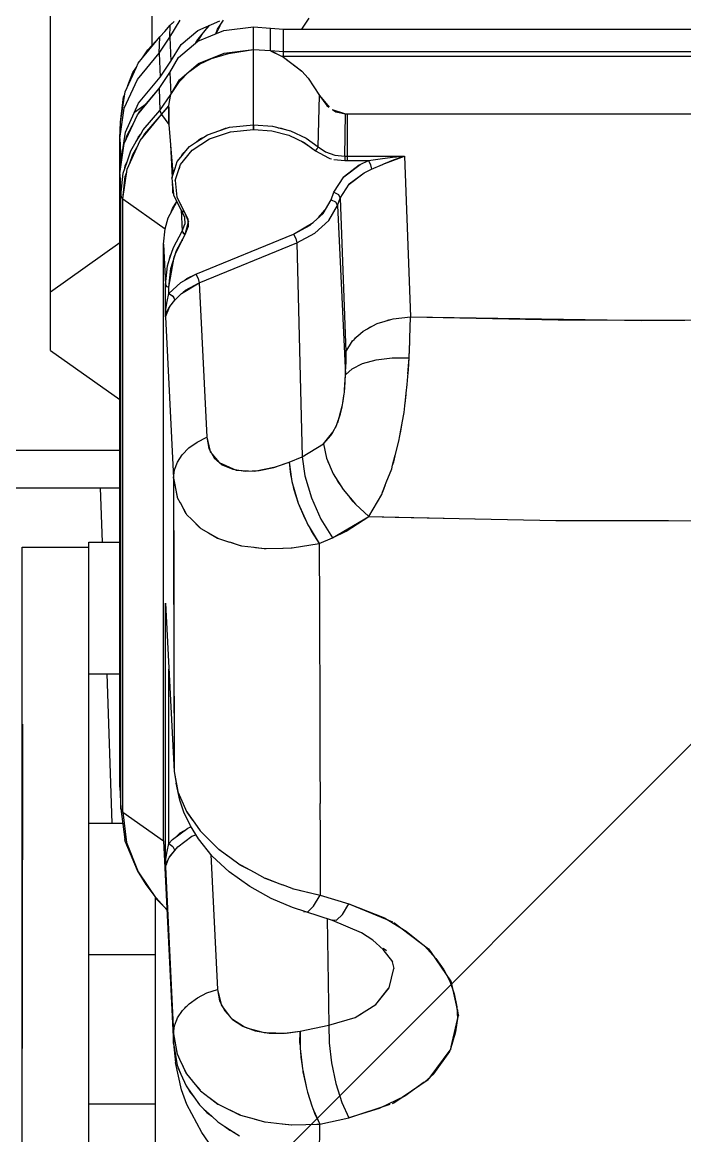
# Model space of a CAD drawing. Header units: millimetres. Extents: x 1084702 to 1166801, y 36632 to 124519.
# Drawn here: x 1102435.8 to 1102535.2, y 45052.3 to 45219.1 of the extents above; entities that cross this region are included whole.
import ezdxf

# ---------------------------------------------------------------- set-up
doc = ezdxf.new("R2010")
doc.units = ezdxf.units.MM
doc.header["$LTSCALE"] = 250
doc.layers.get('0').update_dxf_attribs({"color": 255})
doc.layers.add('%posline', color=240, linetype='Continuous')
doc.layers.add('%symbol', color=1, linetype='Continuous')
doc.styles.add('ROMANS', font='ROMANS.shx', dxfattribs={"height": 100})
doc.dimstyles.new('dott', dxfattribs={"dimscale": 100, "dimtxt": 150, "dimasz": 0.01, "dimexe": 0.5, "dimexo": 1, "dimgap": 1, "dimtad": 1, "dimdsep": 46, "dimtxsty": 'ROMANS', "dimcen": 1.5, "dimclrd": 1, "dimclre": 1, "dimclrt": 2, "dimazin": 2, "dimtfac": 1, "dimtmove": 2, "dimatfit": 3, "dimldrblk": 'DOT', "dimfxl": 1, "dimtvp": 100, "dimtolj": 1, "dimarcsym": 0})

# ---------------------------------------------------------------- blocks, each defined once
blk = doc.blocks.new('_Dot')
at = {"color": 0, "linetype": 'ByBlock', "lineweight": -2}
blk.add_line((-0.5, 0), (-1, 0), dxfattribs=at)
at = {"color": 0, "linetype": 'ByBlock', "const_width": 0.5}
blk.add_lwpolyline([(-0.25, 0, 1), (0.25, 0, 1)], format="xyb", close=True, dxfattribs=at)
blk = doc.blocks.new('GENERATOR-BORDE')
for p, q in [((-2405.61, 497.15), (-2405.61, 435.65)), ((-2395.61, 497.15), (-2395.61, 435.63)), ((-2385.61, 496.14), (-2385.61, 486.29)), ((-2385.61, 496.07), (-2385.61, 455.53)), ((-2361.01, 494.2), (-2360.99, 489.31)), ((-2361.01, 494.2), (-2360.99, 489.31)), ((-2405.62, 492.18), (-2405.5, 435.63)), ((-2395.61, 491.03), (-2395.61, 490.47)), ((-2375.22, 489.67), (-2373.8, 490.58)), ((-2374.48, 490.24), (-2373.79, 490.58)), ((-2373.8, 490.58), (-2373.01, 491.08)), ((-2377.17, 488.15), (-2376.29, 488.98)), ((-2376.29, 488.98), (-2375.22, 489.67)), ((-2375.22, 489.66), (-2374.48, 490.24)), ((-2370.84, 488.53), (-2369.27, 488.97)), ((-2370.71, 488.56), (-2369.21, 488.98)), ((-2369.27, 488.97), (-2369.21, 488.98)), ((-2369.21, 488.98), (-2369.16, 488.99)), ((-2369.16, 488.99), (-2366.61, 489.28)), ((-2366.61, 489.28), (-2365.22, 489.44)), ((-2366.55, 489.29), (-2365.19, 489.44)), ((-2365.22, 489.44), (-2365.19, 489.44)), ((-2365.19, 489.44), (-2365.16, 489.44)), ((-2365.16, 489.44), (-2360.99, 489.31)), ((-2361.92, 487.22), (-2360.99, 489.31)), ((-2361.75, 487.7), (-2360.99, 489.31)), ((-2361.41, 489.32), (-2360.99, 489.31)), ((-2360.99, 489.31), (-2356.61, 488.4)), ((-2360.99, 489.31), (-2356.61, 488.4)), ((-2378.35, 487.06), (-2377.17, 488.15)), ((-2378.35, 487.06), (-2377.91, 487.58)), ((-2377.91, 487.58), (-2377.17, 488.15)), ((-2376.14, 486.4), (-2374.43, 487.22)), ((-2374.49, 487.19), (-2373, 487.92)), ((-2374.31, 487.28), (-2372.93, 487.93)), ((-2373.83, 487.51), (-2373.81, 487.52)), ((-2373.83, 487.51), (-2373.81, 487.52)), ((-2373, 487.92), (-2372.93, 487.94)), ((-2372.93, 487.94), (-2372.86, 487.97)), ((-2372.86, 487.97), (-2370.83, 488.53)), ((-2362.03, 486.97), (-2361.92, 487.22)), ((-2361.92, 487.22), (-2361.75, 487.7)), ((-2357.66, 486.07), (-2356.61, 488.4)), ((-2357.66, 486.07), (-2356.61, 488.4)), ((-2356.61, 488.4), (-2350.45, 486.34)), ((-2395.61, 486.31), (-2395.61, 486.29)), ((-2395.61, 486.29), (-2385.61, 486.29)), ((-2379.87, 485.23), (-2379, 486.45)), ((-2379, 486.45), (-2378.35, 487.06)), ((-2377.62, 485.27), (-2376.28, 486.31)), ((-2377.42, 485.42), (-2376.21, 486.34)), ((-2376.28, 486.31), (-2376.2, 486.35)), ((-2376.21, 486.35), (-2376.14, 486.4)), ((-2362.8, 484.53), (-2362.16, 486.56)), ((-2362.8, 484.53), (-2362.44, 485.8)), ((-2362.44, 485.8), (-2362.16, 486.56)), ((-2362.16, 486.56), (-2362.03, 486.97)), ((-2358.56, 483.21), (-2357.66, 486.07)), ((-2358.56, 483.21), (-2357.66, 486.07)), ((-2350.08, 486.21), (-2349.96, 486.17)), ((-2349.96, 486.17), (-2349.94, 486.16)), ((-2349.87, 486.11), (-2344.71, 482.65)), ((-2381.04, 483.59), (-2380.72, 484.04)), ((-2380.72, 484.04), (-2379.87, 485.23)), ((-2380.72, 484.04), (-2380.53, 484.44)), ((-2380.53, 484.44), (-2379.87, 485.23)), ((-2380.13, 482.81), (-2378.99, 484.22)), ((-2379.97, 483.01), (-2378.94, 484.25)), ((-2378.99, 484.22), (-2378.93, 484.26)), ((-2378.93, 484.26), (-2378.89, 484.32)), ((-2378.89, 484.32), (-2377.57, 485.31)), ((-2363.54, 481.21), (-2362.97, 483.94)), ((-2363.04, 483.68), (-2362.97, 483.94)), ((-2362.97, 483.94), (-2362.93, 484.12)), ((-2362.93, 484.12), (-2362.8, 484.53)), ((-2381.8, 481.82), (-2381.04, 483.59)), ((-2380.98, 481.79), (-2380.09, 482.86)), ((-2363.5, 481.47), (-2363.04, 483.68)), ((-2359.22, 480.13), (-2358.56, 483.21)), ((-2359.22, 480.13), (-2358.56, 483.21)), ((-2345.29, 483.04), (-2343.88, 481.79)), ((-2344.71, 482.65), (-2344.45, 482.31)), ((-2344.44, 482.28), (-2341.43, 478.25)), ((-2382.91, 477.26), (-2382.36, 480.49)), ((-2382.36, 480.49), (-2382.26, 480.73)), ((-2382.26, 480.73), (-2381.8, 481.82)), ((-2382.26, 480.73), (-2382.22, 480.95)), ((-2382.22, 480.95), (-2381.8, 481.82)), ((-2381.87, 479.89), (-2381.04, 481.7)), ((-2381.79, 480.07), (-2381.01, 481.74)), ((-2381.04, 481.7), (-2381, 481.74)), ((-2381, 481.74), (-2380.98, 481.79)), ((-2363.88, 478.45), (-2363.63, 480.6)), ((-2363.82, 479.28), (-2363.63, 480.6)), ((-2363.63, 480.6), (-2363.58, 481.03)), ((-2363.58, 481.03), (-2363.54, 481.21)), ((-2363.54, 481.21), (-2363.5, 481.47)), ((-2344.06, 481.78), (-2343.87, 481.78)), ((-2344.06, 481.78), (-2343.87, 481.78)), ((-2343.88, 481.79), (-2341.5, 478.44)), ((-2382.91, 477.26), (-2382.62, 480.1)), ((-2382.9, 475.77), (-2382.35, 478.87)), ((-2382.9, 475.77), (-2382.36, 478.85)), ((-2382.36, 478.85), (-2382.35, 478.87)), ((-2382.35, 478.88), (-2382.34, 478.91)), ((-2382.34, 478.91), (-2381.85, 479.94)), ((-2363.88, 478.45), (-2363.82, 479.28)), ((-2359.58, 477.12), (-2359.22, 480.13)), ((-2359.58, 477.12), (-2359.22, 480.13)), ((-2384.41, 446.89), (-2382.91, 477.26)), ((-2384.41, 446.89), (-2382.91, 477.26)), ((-2382.91, 477.26), (-2382.9, 475.77)), ((-2382.91, 477.26), (-2382.9, 475.77)), ((-2363.97, 477.21), (-2363.93, 477.73)), ((-2363.97, 477.21), (-2363.94, 475.37)), ((-2363.94, 475.37), (-2363.93, 477.73)), ((-2363.94, 477.54), (-2363.93, 477.53)), ((-2363.94, 477.53), (-2363.93, 477.53)), ((-2363.93, 478.01), (-2363.88, 478.45)), ((-2363.93, 477.73), (-2363.93, 478.01)), ((-2359.6, 474.48), (-2359.58, 477.12)), ((-2359.6, 474.48), (-2359.58, 477.12)), ((-2341.5, 478.44), (-2341.43, 478.25)), ((-2341.43, 478.25), (-2341.35, 478.14)), ((-2341.35, 478.14), (-2341.27, 477.78)), ((-2341.26, 477.75), (-2340.33, 473.63)), ((-2384.11, 450.77), (-2382.9, 475.77)), ((-2384.11, 450.77), (-2382.9, 475.77)), ((-2382.9, 475.77), (-2382.75, 474.57)), ((-2371.77, 474.92), (-2369.7, 475.49)), ((-2370.65, 475.33), (-2368.55, 475.68)), ((-2369.7, 475.49), (-2369.31, 475.59)), ((-2369.31, 475.59), (-2369.02, 475.6)), ((-2369.02, 475.6), (-2366.13, 475.67)), ((-2368.55, 475.68), (-2366.29, 475.69)), ((-2366.29, 475.69), (-2363.94, 475.37)), ((-2366.13, 475.67), (-2366.02, 475.67)), ((-2366.02, 475.67), (-2363.94, 475.37)), ((-2340.83, 475.83), (-2340.62, 475.83)), ((-2340.83, 475.83), (-2340.62, 475.83)), ((-2382.75, 474.57), (-2382.3, 473.39)), ((-2382.48, 473.86), (-2382.44, 473.68)), ((-2374.21, 473.48), (-2372.27, 474.73)), ((-2374.06, 473.65), (-2372.5, 474.64)), ((-2372.5, 474.64), (-2370.65, 475.33)), ((-2372.27, 474.73), (-2372.15, 474.81)), ((-2372.15, 474.81), (-2371.77, 474.92)), ((-2363.94, 475.37), (-2359.6, 474.48)), ((-2363.94, 475.37), (-2359.6, 474.48)), ((-2359.86, 458.5), (-2359.6, 474.48)), ((-2359.86, 458.5), (-2359.6, 474.48)), ((-2359.6, 474.48), (-2359.59, 474.48)), ((-2359.6, 474.48), (-2355.67, 473.32)), ((-2382.44, 473.68), (-2382.37, 473.59)), ((-2382.3, 473.39), (-2381.56, 472.29)), ((-2381.56, 472.29), (-2380.56, 471.28)), ((-2376.01, 470.84), (-2375.24, 472.36)), ((-2375.56, 471.74), (-2374.55, 473.11)), ((-2375.24, 472.36), (-2374.06, 473.65)), ((-2375.07, 472.4), (-2375.03, 472.59)), ((-2374.96, 472.55), (-2374.92, 472.71)), ((-2374.55, 473.11), (-2374.34, 473.39)), ((-2374.34, 473.39), (-2374.21, 473.48)), ((-2355.67, 473.32), (-2354.61, 472.67)), ((-2355.67, 473.32), (-2352.57, 471.41)), ((-2341.29, 468.09), (-2340.29, 472.65)), ((-2340.33, 472.45), (-2340.27, 472.18)), ((-2340.31, 473.58), (-2340.2, 473.06)), ((-2340.28, 472.68), (-2340.2, 473.06)), ((-2381.2, 471.93), (-2381.09, 471.77)), ((-2381.09, 471.77), (-2380.92, 471.64)), ((-2380.56, 471.28), (-2379.33, 470.4)), ((-2376.33, 469.13), (-2375.82, 471.21)), ((-2376.33, 469.13), (-2376.01, 470.84)), ((-2375.82, 471.21), (-2375.76, 471.46)), ((-2375.76, 471.46), (-2375.56, 471.74)), ((-2352.58, 471.41), (-2350.73, 469.07)), ((-2352.57, 471.41), (-2350.59, 468.89)), ((-2379.33, 470.4), (-2377.9, 469.67)), ((-2379.09, 470.28), (-2378.99, 470.2)), ((-2378.99, 470.2), (-2378.76, 470.11)), ((-2377.9, 469.67), (-2376.33, 469.13)), ((-2377.3, 448.94), (-2376.33, 469.13)), ((-2377.3, 448.94), (-2376.33, 469.13)), ((-2350.59, 468.89), (-2350.25, 467.45)), ((-2350.59, 468.89), (-2349.9, 466)), ((-2344.29, 463.62), (-2341.36, 467.84)), ((-2341.36, 467.84), (-2341.34, 467.87)), ((-2341.34, 467.87), (-2341.3, 468.06)), ((-2350.17, 464.8), (-2349.9, 466)), ((-2395.61, 463.92), (-2385.61, 463.92)), ((-2385.61, 463.92), (-2385.61, 455.41)), ((-2351.46, 462.95), (-2350.97, 463.32)), ((-2349.86, 459.12), (-2344.68, 463.05)), ((-2344.68, 463.05), (-2344.3, 463.61)), ((-2356.6, 456.29), (-2350.06, 459.01)), ((-2385.44, 455.66), (-2383.9, 457.16)), ((-2385.44, 455.66), (-2383.9, 457.16)), ((-2363.44, 457.47), (-2362.79, 457.51)), ((-2363.44, 457.47), (-2362.79, 457.51)), ((-2362.79, 457.51), (-2361.93, 456.67)), ((-2362.79, 457.51), (-2361.93, 456.67)), ((-2359.12, 458.71), (-2358.46, 458.76)), ((-2359.12, 458.71), (-2358.46, 458.76)), ((-2358.46, 458.76), (-2357.59, 457.92)), ((-2358.46, 458.76), (-2357.59, 457.92)), ((-2357.59, 457.92), (-2356.6, 456.29)), ((-2357.59, 457.92), (-2356.6, 456.29)), ((-2388.24, 451.53), (-2385.44, 455.66)), ((-2388.24, 451.53), (-2385.44, 455.66)), ((-2361.93, 456.67), (-2360.93, 455.03)), ((-2361.93, 456.67), (-2360.93, 455.03)), ((-2360.93, 455.03), (-2356.6, 456.29)), ((-2360.93, 455.03), (-2356.6, 456.29)), ((-2366.63, 453.43), (-2365.16, 453.99)), ((-2365.16, 453.99), (-2365.12, 454)), ((-2365.12, 454), (-2360.93, 455.03)), ((-2365.12, 454), (-2365.09, 454.02)), ((-2365.09, 454.02), (-2360.93, 455.03)), ((-2360.93, 451.33), (-2360.93, 455.03)), ((-2370.84, 451.58), (-2369.21, 452.45)), ((-2369.21, 452.45), (-2369.14, 452.47)), ((-2369.15, 452.47), (-2369.09, 452.5)), ((-2369.13, 452.48), (-2366.96, 453.31)), ((-2369.09, 452.5), (-2366.59, 453.45)), ((-2389.95, 447.12), (-2388.24, 451.53)), ((-2389.95, 447.12), (-2388.24, 451.53)), ((-2384.11, 450.77), (-2384.05, 449.63)), ((-2384.11, 450.77), (-2384.11, 411.29)), ((-2384.11, 450.77), (-2383.94, 450.06)), ((-2384.11, 450.77), (-2383.61, 449.44)), ((-2384.11, 450.77), (-2384.11, 411.29)), ((-2374.49, 449.32), (-2372.94, 450.45)), ((-2372.94, 450.45), (-2372.86, 450.49)), ((-2372.86, 450.49), (-2372.79, 450.54)), ((-2372.85, 450.5), (-2371.18, 451.39)), ((-2372.79, 450.54), (-2370.84, 451.57)), ((-2360.93, 450.05), (-2360.93, 451.33)), ((-2384.05, 449.63), (-2383.88, 448.48)), ((-2383.98, 450.23), (-2383.96, 450.38)), ((-2383.98, 450.23), (-2383.96, 450.38)), ((-2383.94, 450.06), (-2383.64, 449.53)), ((-2383.61, 449.44), (-2383.55, 449.36)), ((-2383.55, 449.36), (-2383.5, 449.28)), ((-2383.53, 449.33), (-2382.74, 448.3)), ((-2383.5, 449.28), (-2382.74, 448.3)), ((-2376.13, 448.13), (-2374.75, 449.13)), ((-2376.08, 448.18), (-2374.47, 449.33)), ((-2360.94, 446.24), (-2360.93, 450.06)), ((-2390.53, 442.56), (-2389.95, 447.12)), ((-2390.53, 442.56), (-2389.95, 447.12)), ((-2383.88, 448.48), (-2383.61, 447.27)), ((-2383.61, 447.27), (-2383.01, 447.71)), ((-2383.61, 447.27), (-2383.01, 447.71)), ((-2383.61, 447.27), (-2383.07, 446.67)), ((-2383.61, 447.27), (-2383.61, 421.16)), ((-2383.61, 447.27), (-2383.61, 421.16)), ((-2383.01, 447.71), (-2382.74, 448.3)), ((-2383.01, 447.71), (-2382.74, 448.3)), ((-2382.74, 448.3), (-2382.25, 447.76)), ((-2382.74, 448.3), (-2382.25, 447.76)), ((-2382.25, 447.76), (-2380.15, 446.2)), ((-2382.25, 447.76), (-2380.15, 446.2)), ((-2377.6, 446.69), (-2376.21, 448.07)), ((-2376.21, 448.07), (-2376.14, 448.12)), ((-2376.14, 448.12), (-2376.08, 448.18)), ((-2395.61, 445.43), (-2395.61, 444.21)), ((-2390.82, 442.09), (-2390.24, 446.68)), ((-2390.82, 442.09), (-2390.24, 446.68)), ((-2390.53, 442.56), (-2384.41, 446.89)), ((-2390.53, 442.56), (-2384.41, 446.89)), ((-2384.41, 446.89), (-2384.41, 357.48)), ((-2384.41, 446.89), (-2384.41, 357.48)), ((-2383.07, 446.67), (-2380.76, 444.96)), ((-2382.57, 446.3), (-2381.9, 445.68)), ((-2381.9, 445.68), (-2381.27, 445.35)), ((-2381.48, 445.46), (-2381.48, 445.5)), ((-2380.15, 446.2), (-2379.55, 445.97)), ((-2380.15, 446.2), (-2379.55, 445.97)), ((-2378.92, 445.39), (-2378.86, 445.44)), ((-2378.86, 445.44), (-2377.74, 446.56)), ((-2378.86, 445.44), (-2378.82, 445.49)), ((-2378.82, 445.49), (-2377.58, 446.71)), ((-2360.95, 441.28), (-2360.94, 446.24)), ((-2360.94, 445.84), (-2360.94, 446.76)), ((-2395.61, 444.21), (-2390.55, 444.21)), ((-2392.94, 421.85), (-2392.16, 444.21)), ((-2380.92, 442.58), (-2380.07, 443.77)), ((-2380.76, 444.96), (-2380.31, 444.79)), ((-2380.08, 443.75), (-2378.92, 445.39)), ((-2390.98, 438.83), (-2390.82, 442.09)), ((-2390.98, 438.83), (-2390.82, 442.09)), ((-2390.82, 442.09), (-2390.53, 442.56)), ((-2390.82, 442.09), (-2390.74, 442.35)), ((-2390.82, 442.09), (-2390.82, 350.21)), ((-2390.82, 442.09), (-2390.82, 350.21)), ((-2390.74, 442.35), (-2390.53, 442.56)), ((-2390.53, 442.56), (-2390.53, 350.69)), ((-2390.53, 442.56), (-2390.53, 350.69)), ((-2381.83, 440.53), (-2380.97, 442.5)), ((-2380.97, 442.5), (-2380.94, 442.54)), ((-2380.94, 442.54), (-2380.12, 443.69)), ((-2380.94, 442.54), (-2380.92, 442.58)), ((-2395.61, 440.81), (-2395.61, 436.75)), ((-2382.28, 439.52), (-2381.88, 440.43)), ((-2382.27, 439.54), (-2381.81, 440.58)), ((-2360.95, 434.76), (-2360.94, 441.3)), ((-2390.98, 438.83), (-2390.98, 346.96)), ((-2390.98, 438.83), (-2390.98, 346.96)), ((-2382.83, 436.49), (-2382.29, 439.5)), ((-2382.29, 439.5), (-2382.28, 439.52)), ((-2382.28, 439.52), (-2382.27, 439.54)), ((-2382.83, 436.5), (-2382.53, 438.24)), ((-2405.61, 435.64), (-2405.61, 435.63)), ((-2405.61, 435.63), (-2405.61, 413)), ((-2405.5, 435.63), (-2405.49, 429.38)), ((-2395.61, 435.63), (-2395.61, 413)), ((-2384.11, 411.29), (-2382.83, 436.49)), ((-2384.11, 411.29), (-2382.83, 436.49)), ((-2382.87, 414.49), (-2382.83, 435.79)), ((-2382.85, 419.76), (-2382.83, 435.79)), ((-2382.83, 435.79), (-2382.83, 436.49)), ((-2360.96, 430.94), (-2360.95, 434.76)), ((-2360.97, 427.75), (-2360.96, 430.95)), ((-2360.98, 423.24), (-2360.97, 427.75)), ((-2360.97, 426.94), (-2360.97, 428.32)), ((-2361, 417.68), (-2360.98, 423.26)), ((-2395.61, 421.85), (-2390.98, 421.85)), ((-2382.9, 403.24), (-2382.85, 419.76)), ((-2361.02, 412.05), (-2361, 417.68)), ((-2382.86, 415.56), (-2382.86, 415.56)), ((-2382.87, 411.92), (-2382.87, 414.49)), ((-2405.61, 413), (-2405.61, 402.9)), ((-2395.61, 413), (-2395.61, 402.9)), ((-2384.11, 411.29), (-2384.05, 412.73)), ((-2384.05, 412.73), (-2384.02, 412.95)), ((-2361.06, 402.31), (-2361.02, 412.07)), ((-2382.88, 408.15), (-2382.87, 411.92)), ((-2382.94, 392.52), (-2382.88, 408.15)), ((-2405.61, 402.9), (-2395.61, 402.9)), ((-2395.61, 402.9), (-2395.61, 402.14)), ((-2395.61, 402.14), (-2390.98, 402.14)), ((-2393.91, 393.99), (-2393.63, 402.14)), ((-2382.94, 392.52), (-2382.9, 403.24)), ((-2376.04, 401.64), (-2374.51, 402.11)), ((-2374.53, 402.1), (-2373.05, 402.59)), ((-2374.25, 402.19), (-2372.91, 402.61)), ((-2373.05, 402.59), (-2372.88, 402.61)), ((-2372.88, 402.61), (-2372.73, 402.66)), ((-2372.73, 402.66), (-2370.83, 402.89)), ((-2370.85, 402.88), (-2369.33, 403.09)), ((-2370.61, 402.91), (-2369.2, 403.08)), ((-2369.33, 403.09), (-2369.18, 403.08)), ((-2369.18, 403.09), (-2369.04, 403.1)), ((-2369.04, 403.1), (-2366.5, 403.02)), ((-2366.5, 403.02), (-2365.25, 402.99)), ((-2366.42, 403.02), (-2365.11, 402.98)), ((-2365.25, 402.99), (-2365.18, 402.98)), ((-2365.11, 402.98), (-2361.06, 402.31)), ((-2362.57, 399.83), (-2361.06, 402.31)), ((-2362.21, 400.52), (-2361.06, 402.31)), ((-2361.06, 402.31), (-2359.09, 401.48)), ((-2361.06, 402.31), (-2361.06, 402.31)), ((-2361.06, 402.31), (-2359.09, 401.48)), ((-2378.83, 400.06), (-2377.65, 400.73)), ((-2377.67, 400.71), (-2376.32, 401.51)), ((-2377.42, 400.86), (-2376.19, 401.56)), ((-2376.32, 401.51), (-2376.16, 401.57)), ((-2376.17, 401.57), (-2376.04, 401.64)), ((-2362.57, 399.83), (-2362.21, 400.52)), ((-2362.03, 400.8), (-2361.99, 400.79)), ((-2360.8, 398.69), (-2359.09, 401.48)), ((-2360.8, 398.69), (-2359.09, 401.48)), ((-2359.09, 401.48), (-2357.03, 400.5)), ((-2359.09, 401.48), (-2353.63, 398.28)), ((-2357.03, 400.5), (-2353.63, 398.28)), ((-2380.97, 397.96), (-2380.13, 398.78)), ((-2380.18, 398.74), (-2379.03, 399.91)), ((-2379.99, 398.92), (-2378.93, 399.96)), ((-2379.92, 399), (-2379.92, 399)), ((-2379.92, 398.99), (-2379.92, 399)), ((-2379.03, 399.91), (-2378.91, 399.98)), ((-2378.91, 399.98), (-2378.83, 400.06)), ((-2364.2, 396.29), (-2362.92, 399.16)), ((-2363.28, 398.47), (-2362.92, 399.16)), ((-2362.92, 399.16), (-2362.76, 399.52)), ((-2362.76, 399.52), (-2362.57, 399.83)), ((-2337.69, 398.61), (-2325.6, 398.86)), ((-2325.6, 398.86), (-2323.63, 398.87)), ((-2323.64, 398.87), (-2321.64, 398.9)), ((-2323.62, 398.87), (-2308.87, 398.9)), ((-2321.64, 398.9), (-2308.7, 398.9)), ((-2308.71, 398.9), (-2297.14, 398.93)), ((-2381.94, 396.19), (-2381.07, 397.82)), ((-2381.84, 396.37), (-2381.02, 397.88)), ((-2381.2, 397.59), (-2381.2, 397.55)), ((-2381.07, 397.82), (-2381.01, 397.89)), ((-2381.01, 397.89), (-2380.97, 397.96)), ((-2364.2, 396.29), (-2363.28, 398.47)), ((-2362.23, 395.47), (-2360.8, 398.69)), ((-2362.23, 395.47), (-2360.8, 398.69)), ((-2355.65, 396.45), (-2353.63, 398.28)), ((-2353.63, 398.28), (-2337.84, 398.61)), ((-2353.63, 398.28), (-2349.68, 398.39)), ((-2353.63, 398.27), (-2353.63, 398.28)), ((-2353.63, 398.28), (-2351.7, 394.97)), ((-2349.68, 398.39), (-2337.66, 398.61)), ((-2382.37, 395.41), (-2381.91, 396.24)), ((-2382.37, 395.37), (-2382.37, 395.41)), ((-2365.07, 393.39), (-2364.2, 396.29)), ((-2364.91, 394.09), (-2364.2, 396.29)), ((-2363.22, 392.21), (-2362.23, 395.47)), ((-2363.22, 392.21), (-2362.23, 395.47)), ((-2357.47, 394.26), (-2355.65, 396.45)), ((-2356.56, 395.35), (-2356.13, 395.93)), ((-2356.13, 395.93), (-2355.91, 396.13)), ((-2412.61, 393.99), (-2390.98, 393.99)), ((-2382.94, 392.52), (-2382.38, 395.36)), ((-2382.94, 392.52), (-2382.39, 395.33)), ((-2382.39, 395.33), (-2382.37, 395.36)), ((-2365.07, 393.39), (-2364.91, 394.09)), ((-2358.95, 391.89), (-2357.47, 394.26)), ((-2351.7, 394.97), (-2351.58, 394.66)), ((-2351.6, 394.66), (-2351.46, 394.41)), ((-2351.55, 394.57), (-2351.13, 393.51)), ((-2351.46, 394.41), (-2351.01, 393.17)), ((-2384.11, 368.35), (-2382.94, 392.52)), ((-2384.11, 368.35), (-2382.94, 392.52)), ((-2382.94, 392.52), (-2382.78, 391.31)), ((-2365.58, 390.13), (-2365.22, 392.7)), ((-2365.38, 392), (-2365.22, 392.7)), ((-2365.22, 392.7), (-2365.18, 393.03)), ((-2365.18, 393.03), (-2365.07, 393.39)), ((-2363.63, 389.32), (-2363.22, 392.21)), ((-2363.63, 389.32), (-2363.22, 392.21)), ((-2358.5, 392.6), (-2358.26, 393.09)), ((-2358.26, 393.09), (-2357.91, 393.54)), ((-2351.01, 393.19), (-2350.2, 391.13)), ((-2382.78, 391.31), (-2382.33, 390.14)), ((-2376.83, 389.48), (-2375.62, 390.53)), ((-2376.09, 390.2), (-2373.52, 391.33)), ((-2375.62, 390.53), (-2374.04, 391.21)), ((-2374.04, 391.21), (-2372.17, 391.49)), ((-2373.52, 391.33), (-2370.78, 391.47)), ((-2372.17, 391.49), (-2370.09, 391.4)), ((-2370.78, 391.47), (-2367.61, 390.86)), ((-2370.09, 391.4), (-2367.87, 390.93)), ((-2368.38, 391.04), (-2368.38, 391.01)), ((-2367.87, 390.93), (-2365.58, 390.13)), ((-2367.61, 390.86), (-2365.58, 390.13)), ((-2365.58, 390.13), (-2365.38, 392)), ((-2359.96, 389.53), (-2358.95, 391.89)), ((-2359.75, 390.11), (-2359.45, 390.71)), ((-2350.2, 391.13), (-2350.06, 390.57)), ((-2350.08, 390.58), (-2349.9, 390.09)), ((-2350.01, 390.39), (-2349.67, 389.09)), ((-2382.33, 390.14), (-2381.6, 389.02)), ((-2381.6, 389.02), (-2380.6, 388.01)), ((-2377.62, 388.08), (-2376.83, 389.48)), ((-2377.4, 388.58), (-2377.19, 388.85)), ((-2377.18, 388.87), (-2376.09, 390.2)), ((-2365.58, 390.13), (-2363.63, 389.32)), ((-2365.58, 390.13), (-2363.63, 389.32)), ((-2364.4, 357.29), (-2363.63, 389.32)), ((-2364.4, 357.29), (-2363.63, 389.32)), ((-2363.63, 389.32), (-2360.42, 387.38)), ((-2360.42, 387.38), (-2359.96, 389.53)), ((-2359.81, 389.87), (-2359.75, 390.11)), ((-2349.9, 390.09), (-2349.58, 388.73)), ((-2349.58, 388.75), (-2349.11, 386.97)), ((-2412.61, 388.34), (-2390.98, 388.34)), ((-2380.6, 388.01), (-2379.37, 387.13)), ((-2379.37, 387.13), (-2377.94, 386.4)), ((-2377.94, 386.4), (-2377.46, 388.36)), ((-2377.94, 386.4), (-2377.62, 388.08)), ((-2377.45, 388.39), (-2377.4, 388.58)), ((-2360.42, 387.38), (-2359.3, 386.17)), ((-2360.42, 387.38), (-2360.42, 387.38)), ((-2360.42, 387.38), (-2359, 385.65)), ((-2379.06, 363.27), (-2377.94, 386.4)), ((-2379.06, 363.27), (-2377.94, 386.4)), ((-2359.3, 386.17), (-2359.03, 385.68)), ((-2359.01, 385.65), (-2358.45, 384.66)), ((-2349.11, 386.97), (-2348.97, 386.19)), ((-2348.99, 386.2), (-2348.83, 385.51)), ((-2348.92, 385.92), (-2348.68, 384.55)), ((-2348.83, 385.51), (-2348.64, 384.25)), ((-2358.58, 384.89), (-2358.4, 384.5)), ((-2358.45, 384.66), (-2357.85, 382.9)), ((-2358.29, 384.18), (-2357.61, 381.77)), ((-2348.63, 384.26), (-2348.35, 382.68)), ((-2357.85, 382.9), (-2357.63, 381.85)), ((-2348.35, 382.68), (-2348.24, 381.7)), ((-2401.39, 373.39), (-2390.98, 380.75)), ((-2357.62, 381.8), (-2357.45, 380.99)), ((-2357.51, 381.26), (-2357.32, 379.91)), ((-2357.45, 380.99), (-2357.35, 380.14)), ((-2348.25, 381.71), (-2348.13, 380.85)), ((-2348.2, 381.37), (-2348.05, 380.02)), ((-2348.13, 380.85), (-2348.03, 379.79)), ((-2357.34, 380.05), (-2357.23, 379.03)), ((-2357.26, 379.28), (-2357.13, 377.08)), ((-2357.23, 379.03), (-2357.13, 377.08)), ((-2348.02, 379.79), (-2347.87, 378.48)), ((-2358.33, 351.69), (-2357.13, 377.08)), ((-2358.33, 351.69), (-2357.13, 377.08)), ((-2357.13, 377.08), (-2356.15, 376.14)), ((-2357.13, 377.08), (-2357.05, 375.45)), ((-2357.13, 377.08), (-2357.06, 373.61)), ((-2357.13, 377.08), (-2356.15, 376.14)), ((-2347.87, 378.48), (-2347.79, 377.3)), ((-2347.8, 377.31), (-2347.7, 376.32)), ((-2357.06, 373.61), (-2357.05, 375.45)), ((-2356.15, 376.14), (-2354.58, 375.36)), ((-2356.15, 376.14), (-2354.58, 375.36)), ((-2354.58, 375.36), (-2352.54, 374.81)), ((-2354.58, 375.36), (-2352.54, 374.81)), ((-2347.76, 376.89), (-2347.59, 374.51)), ((-2347.7, 376.32), (-2347.59, 374.51)), ((-2352.54, 374.81), (-2350.15, 374.52)), ((-2352.54, 374.81), (-2350.15, 374.52)), ((-2350.15, 374.52), (-2347.59, 374.51)), ((-2350.15, 374.52), (-2347.59, 374.51)), ((-2347.59, 374.51), (-2347.48, 372.1)), ((-2347.58, 374.44), (-2347.48, 372.03)), ((-2401.39, 373.39), (-2401.39, 364.6)), ((-2357.9, 350.57), (-2357.06, 373.61)), ((-2357.9, 350.57), (-2357.06, 373.61)), ((-2357.06, 373.61), (-2357.05, 373.6)), ((-2357.06, 373.61), (-2356.06, 371.95)), ((-2347.48, 372.1), (-2347.48, 371.92)), ((-2356.06, 371.95), (-2355.83, 371.74)), ((-2355.83, 371.74), (-2355.71, 371.57)), ((-2355.83, 371.74), (-2355.26, 371.23)), ((-2355.71, 371.57), (-2355.26, 371.23)), ((-2355.26, 371.23), (-2354.47, 370.51)), ((-2354.47, 370.51), (-2353.84, 370.17)), ((-2347.47, 371.92), (-2347.46, 371.63)), ((-2347.46, 371.63), (-2347.4, 368.38)), ((-2353.84, 370.17), (-2353.48, 369.9)), ((-2353.84, 370.17), (-2353.02, 369.73)), ((-2353.48, 369.9), (-2353.02, 369.73)), ((-2353.02, 369.73), (-2352.4, 369.39)), ((-2352.4, 369.39), (-2351.19, 369.02)), ((-2351.19, 369.02), (-2350.61, 368.8)), ((-2351.19, 369.02), (-2350.34, 368.76)), ((-2350.61, 368.8), (-2350.34, 368.76)), ((-2350.34, 368.76), (-2349.99, 368.66)), ((-2347.4, 368.38), (-2317.87, 368.82)), ((-2347.4, 368.38), (-2325.24, 368.8)), ((-2325.24, 368.8), (-2297.35, 368.87)), ((-2317.87, 368.82), (-2312.75, 368.9)), ((-2312.75, 368.9), (-2306.25, 368.85)), ((-2384.11, 368.35), (-2384.11, 363.57)), ((-2384.11, 368.35), (-2384.05, 367.21)), ((-2384.11, 368.35), (-2383.94, 367.64)), ((-2384.11, 368.35), (-2384.11, 363.57)), ((-2384.11, 368.35), (-2383.48, 366.83)), ((-2384.05, 367.21), (-2383.88, 366.06)), ((-2384, 368.08), (-2384, 367.87)), ((-2384, 368.08), (-2384, 367.87)), ((-2383.94, 367.64), (-2383.5, 366.85)), ((-2349.99, 368.66), (-2347.4, 368.38)), ((-2348.28, 344.27), (-2347.4, 368.38)), ((-2348.28, 344.27), (-2347.4, 368.38)), ((-2383.88, 366.06), (-2383.61, 364.85)), ((-2383.5, 366.85), (-2383.47, 366.82)), ((-2383.47, 366.81), (-2383.46, 366.8)), ((-2383.46, 366.8), (-2382.74, 365.88)), ((-2383.01, 365.29), (-2382.74, 365.88)), ((-2382.98, 365.26), (-2382.74, 365.88)), ((-2382.74, 365.88), (-2381.72, 364.85)), ((-2401.39, 364.6), (-2390.98, 357.25)), ((-2401.39, 364.6), (-2401.39, 283.14)), ((-2384.11, 363.57), (-2383.96, 363.81)), ((-2383.96, 363.81), (-2383.61, 363.91)), ((-2383.61, 364.85), (-2383.01, 365.29)), ((-2383.61, 364.85), (-2382.98, 365.26)), ((-2383.61, 364.85), (-2383.61, 363.91)), ((-2383.61, 364.85), (-2381.84, 363.21)), ((-2383.61, 364.85), (-2383.61, 363.91)), ((-2383.61, 363.91), (-2382.84, 359.41)), ((-2383.61, 363.91), (-2383.32, 361.14)), ((-2381.72, 364.85), (-2379.06, 363.27)), ((-2381.45, 364.69), (-2381.13, 364.39)), ((-2381.26, 364.51), (-2381.26, 364.57)), ((-2381.13, 364.39), (-2379.06, 363.27)), ((-2380.88, 364.35), (-2380.86, 364.24)), ((-2380.71, 364.25), (-2380.71, 364.16)), ((-2380.71, 364.25), (-2380.71, 364.16)), ((-2380.67, 364.23), (-2380.67, 364.14)), ((-2380.67, 364.23), (-2380.67, 364.14)), ((-2384.41, 357.48), (-2384.11, 363.57)), ((-2384.41, 357.48), (-2384.11, 363.57)), ((-2384.11, 363.57), (-2383.81, 360.74)), ((-2381.84, 363.21), (-2379.56, 361.98)), ((-2381.2, 362.87), (-2380.91, 362.63)), ((-2380.91, 362.63), (-2379.56, 361.98)), ((-2379.96, 362.19), (-2379.93, 362.16)), ((-2379.56, 361.98), (-2379.21, 362.6)), ((-2379.56, 361.98), (-2379.21, 362.6)), ((-2379.21, 362.6), (-2379.06, 363.27)), ((-2379.21, 362.6), (-2379.06, 363.27)), ((-2379.06, 363.27), (-2364.4, 357.29)), ((-2379.06, 363.27), (-2364.4, 357.29)), ((-2383.81, 360.74), (-2383.5, 359.75)), ((-2383.32, 361.14), (-2382.46, 358.42)), ((-2379.56, 361.98), (-2364.9, 355.99)), ((-2379.56, 361.98), (-2364.9, 355.99)), ((-2383.5, 359.75), (-2383.2, 358.81)), ((-2383.5, 359.75), (-2383.42, 359.28)), ((-2383.42, 359.28), (-2383.2, 358.81)), ((-2383.2, 358.81), (-2382.94, 357.98)), ((-2382.84, 359.41), (-2382.65, 359.01)), ((-2382.65, 359.01), (-2381.17, 356.01)), ((-2384.41, 357.48), (-2384.18, 355.18)), ((-2384.41, 357.48), (-2384.18, 355.18)), ((-2382.94, 357.98), (-2381.62, 355.53)), ((-2382.46, 358.42), (-2381.17, 356.01)), ((-2364.55, 356.61), (-2364.4, 357.29)), ((-2364.55, 356.61), (-2364.4, 357.29)), ((-2364.4, 357.29), (-2361.7, 355.82)), ((-2364.4, 357.29), (-2361.7, 355.82)), ((-2381.79, 352.32), (-2381.62, 355.53)), ((-2381.79, 352.32), (-2381.62, 355.53)), ((-2381.64, 356.89), (-2381.63, 356.96)), ((-2381.62, 355.53), (-2381.17, 356.01)), ((-2381.62, 355.53), (-2381.48, 355.81)), ((-2381.62, 355.53), (-2381.21, 354.49)), ((-2381.62, 355.53), (-2381.21, 354.49)), ((-2381.48, 355.81), (-2381.17, 356.01)), ((-2381.17, 356.01), (-2380.68, 354.12)), ((-2381.17, 356.01), (-2380.71, 354.87)), ((-2364.9, 355.99), (-2364.55, 356.61)), ((-2364.9, 355.99), (-2364.55, 356.61)), ((-2364.9, 355.99), (-2361.96, 354.23)), ((-2364.9, 355.99), (-2362.41, 354.64)), ((-2364.42, 355.7), (-2364.16, 355.59)), ((-2361.7, 355.82), (-2359.63, 353.91)), ((-2361.7, 355.82), (-2359.63, 353.91)), ((-2390.53, 350.69), (-2384.18, 355.18)), ((-2390.53, 350.69), (-2384.18, 355.18)), ((-2384.18, 355.18), (-2383.7, 353.54)), ((-2381.32, 352.56), (-2380.68, 354.12)), ((-2381.32, 352.56), (-2380.76, 353.68)), ((-2381.27, 353.38), (-2381.21, 354.49)), ((-2381.25, 353.41), (-2381.21, 354.49)), ((-2380.76, 353.68), (-2380.71, 354.87)), ((-2362.41, 354.64), (-2360.49, 352.88)), ((-2359.63, 353.91), (-2358.33, 351.69)), ((-2359.63, 353.91), (-2358.33, 351.69)), ((-2383.7, 353.54), (-2382.41, 351.14)), ((-2383.37, 352.93), (-2383.09, 352.14)), ((-2383.09, 352.14), (-2382.44, 351.08)), ((-2382.92, 350.16), (-2381.76, 352.39)), ((-2382.44, 350.43), (-2381.32, 352.56)), ((-2381.76, 352.39), (-2381.25, 353.41)), ((-2381.76, 352.39), (-2381.25, 353.41)), ((-2381.76, 352.39), (-2381.63, 352.58)), ((-2381.76, 352.38), (-2381.76, 352.39)), ((-2381.63, 352.58), (-2381.32, 352.56)), ((-2361.15, 353.48), (-2360.2, 352.37)), ((-2360.49, 352.88), (-2359.29, 350.82)), ((-2390.82, 350.21), (-2390.74, 350.47)), ((-2390.74, 350.47), (-2390.53, 350.69)), ((-2390.53, 350.69), (-2389.87, 346.22)), ((-2390.53, 350.69), (-2390.16, 347.33)), ((-2382.68, 347.96), (-2382.44, 350.43)), ((-2381.8, 351.52), (-2381.8, 351.65)), ((-2381.8, 351.52), (-2381.8, 351.65)), ((-2359.29, 350.82), (-2358.62, 351.15)), ((-2359.29, 350.82), (-2358.62, 351.15)), ((-2359.29, 350.82), (-2358.86, 349.7)), ((-2359.29, 350.82), (-2358.86, 349.7)), ((-2358.62, 351.15), (-2358.33, 351.69)), ((-2358.62, 351.15), (-2358.33, 351.69)), ((-2358.33, 351.69), (-2357.9, 350.57)), ((-2358.33, 351.69), (-2357.9, 350.57)), ((-2358.19, 350.03), (-2357.9, 350.57)), ((-2358.19, 350.03), (-2357.9, 350.57)), ((-2357.9, 350.57), (-2356.58, 348.49)), ((-2390.98, 346.96), (-2390.82, 350.21)), ((-2390.98, 346.96), (-2390.82, 350.21)), ((-2390.82, 350.21), (-2390.45, 346.82)), ((-2383.18, 347.59), (-2383.03, 349.09)), ((-2383.1, 348.4), (-2383.03, 349.79)), ((-2383.03, 349.09), (-2382.94, 349.97)), ((-2383.03, 349.79), (-2382.94, 349.97)), ((-2383.03, 349.79), (-2383.03, 349.09)), ((-2382.94, 349.97), (-2382.92, 350.16)), ((-2358.86, 349.7), (-2358.19, 350.03)), ((-2358.86, 349.7), (-2358.19, 350.03)), ((-2358.86, 349.7), (-2357.39, 347.39)), ((-2390.16, 347.33), (-2389.93, 346.67)), ((-2383.38, 342.62), (-2383.14, 347.48)), ((-2383.18, 347.59), (-2383.03, 347.14)), ((-2383.03, 347.14), (-2382.69, 346.11)), ((-2383.03, 347.14), (-2383.03, 346.77)), ((-2382.68, 347.96), (-2381.88, 345.54)), ((-2357.39, 347.39), (-2354.94, 345.54)), ((-2357.32, 347.34), (-2357.28, 347.28)), ((-2357.28, 347.28), (-2355.06, 345.61)), ((-2356.58, 348.49), (-2354.33, 346.78)), ((-2356.56, 348.48), (-2356.56, 348.46)), ((-2356.56, 348.46), (-2354.33, 346.78)), ((-2390.98, 346.96), (-2390.31, 342.42)), ((-2390.98, 346.96), (-2390.98, 341.65)), ((-2390.98, 346.96), (-2390.86, 345.02)), ((-2390.98, 346.96), (-2390.98, 341.65)), ((-2390.45, 346.82), (-2390.22, 346.16)), ((-2390.22, 346.16), (-2389.82, 344.98)), ((-2390.22, 346.16), (-2390.15, 345.7)), ((-2390.15, 345.7), (-2389.82, 344.98)), ((-2389.87, 346.22), (-2387.9, 341.95)), ((-2389.54, 345.51), (-2389.04, 344.05)), ((-2383.38, 342.62), (-2383.03, 346.77)), ((-2383.03, 346.77), (-2382.69, 346.11)), ((-2382.69, 346.11), (-2382.35, 345.07)), ((-2382.08, 346.15), (-2382.08, 346.19)), ((-2382.08, 346.15), (-2382.08, 346.19)), ((-2382.02, 345.97), (-2382.01, 346.02)), ((-2381.88, 345.54), (-2380.12, 343.4)), ((-2356.39, 346.61), (-2356.39, 346.64)), ((-2355.79, 346.19), (-2355.77, 346.15)), ((-2355.76, 346.16), (-2355.74, 346.12)), ((-2355.06, 345.61), (-2354.97, 345.57)), ((-2354.94, 345.54), (-2353.7, 344.96)), ((-2354.33, 346.78), (-2353.21, 346.25)), ((-2354.33, 346.78), (-2353.21, 346.25)), ((-2353.7, 344.96), (-2353.36, 345.58)), ((-2353.7, 344.96), (-2353.36, 345.58)), ((-2353.36, 345.58), (-2353.21, 346.25)), ((-2353.36, 345.58), (-2353.21, 346.25)), ((-2353.21, 346.25), (-2351.58, 345.54)), ((-2351.58, 345.54), (-2351.52, 345.52)), ((-2351.51, 345.5), (-2351.47, 345.48)), ((-2351.47, 345.48), (-2351.37, 345.45)), ((-2351.36, 345.45), (-2349.94, 344.84)), ((-2351.21, 345.39), (-2348.28, 344.27)), ((-2390.98, 341.65), (-2390.82, 344.87)), ((-2390.98, 341.65), (-2390.82, 344.87)), ((-2390.86, 345.02), (-2390.46, 343.43)), ((-2390.67, 344.27), (-2390.14, 340.68)), ((-2389.82, 344.98), (-2389.32, 343.51)), ((-2389.04, 344.05), (-2388.23, 342.67)), ((-2382.35, 345.07), (-2381.83, 344.44)), ((-2381.83, 344.44), (-2381.05, 343.49)), ((-2381.83, 344.44), (-2381.57, 343.93)), ((-2381.57, 343.93), (-2381.05, 343.49)), ((-2361.63, 343.48), (-2359.69, 344.53)), ((-2360.12, 343.66), (-2358.74, 344.12)), ((-2360.12, 343.66), (-2358.74, 344.12)), ((-2359.69, 344.53), (-2359.46, 344.65)), ((-2359.46, 344.65), (-2359.22, 344.68)), ((-2358.88, 344.8), (-2357.21, 344.96)), ((-2358.74, 344.12), (-2357.22, 344.27)), ((-2358.74, 344.12), (-2357.22, 344.27)), ((-2357.22, 344.27), (-2357.21, 344.96)), ((-2357.22, 344.27), (-2357.21, 344.96)), ((-2357.22, 344.27), (-2357.1, 337.96)), ((-2357.22, 344.27), (-2356.81, 344.27)), ((-2357.22, 344.27), (-2356.81, 344.27)), ((-2357.22, 344.27), (-2357.1, 337.96)), ((-2357.21, 344.96), (-2356.81, 344.96)), ((-2357.21, 344.96), (-2356.81, 344.96)), ((-2356.81, 344.96), (-2353.7, 344.96)), ((-2356.81, 344.96), (-2356.81, 344.27)), ((-2356.81, 344.96), (-2356.81, 344.27)), ((-2356.81, 344.96), (-2353.7, 344.96)), ((-2356.81, 344.27), (-2348.28, 344.27)), ((-2356.81, 344.27), (-2356.81, 337.96)), ((-2356.81, 344.27), (-2356.81, 337.96)), ((-2356.81, 344.27), (-2348.28, 344.27)), ((-2353.7, 344.96), (-2353.7, 344.96)), ((-2353.7, 344.96), (-2351.91, 344.71)), ((-2351.91, 344.71), (-2350.1, 344.46)), ((-2350.1, 344.46), (-2348.28, 344.27)), ((-2349.94, 344.84), (-2348.28, 344.27)), ((-2349.29, 344.62), (-2349.19, 344.61)), ((-2349.08, 344.55), (-2349.02, 344.55)), ((-2390.31, 342.42), (-2388.31, 338.09)), ((-2389.32, 343.51), (-2388.5, 342.11)), ((-2388.5, 342.11), (-2387.84, 341)), ((-2388.5, 342.11), (-2388.17, 341.39)), ((-2383.64, 339.57), (-2383.38, 342.62)), ((-2381.05, 343.49), (-2380.51, 342.84)), ((-2380.51, 342.84), (-2379.48, 342.16)), ((-2380.12, 343.4), (-2377.54, 341.72)), ((-2379.48, 342.16), (-2378.36, 341.43)), ((-2379.48, 342.16), (-2378.85, 341.64)), ((-2365.62, 341.17), (-2363.33, 342.23)), ((-2363.71, 342.05), (-2363.05, 342.44)), ((-2363.33, 342.23), (-2361.63, 343.48)), ((-2363.05, 342.44), (-2362.84, 342.65)), ((-2363.01, 341.62), (-2361.23, 342.92)), ((-2363.01, 341.62), (-2361.23, 342.92)), ((-2362.29, 342.99), (-2362.24, 343.06)), ((-2362.13, 343.1), (-2362.11, 343.15)), ((-2361.63, 343.48), (-2361.35, 343.22)), ((-2361.35, 343.22), (-2361.23, 342.92)), ((-2361.23, 342.92), (-2360.12, 343.66)), ((-2361.23, 342.92), (-2360.12, 343.66)), ((-2361.23, 342.92), (-2361.02, 335.22)), ((-2361.23, 342.92), (-2361.02, 335.22)), ((-2390.98, 341.65), (-2390.86, 339.18)), ((-2390.98, 341.65), (-2390.86, 339.18)), ((-2390.98, 341.65), (-2390.31, 337.12)), ((-2390.98, 341.65), (-2390.31, 337.12)), ((-2390.14, 340.68), (-2388.15, 336.37)), ((-2390.08, 341.92), (-2389.91, 341.25)), ((-2389.91, 341.25), (-2388.73, 339)), ((-2388.17, 341.39), (-2387.84, 341)), ((-2387.9, 341.95), (-2384.71, 338.07)), ((-2387.84, 341), (-2387.47, 340.37)), ((-2387.58, 341.56), (-2387.21, 340.94)), ((-2387.47, 340.37), (-2384.95, 337.47)), ((-2387.21, 340.94), (-2384.71, 338.07)), ((-2378.85, 341.64), (-2378.36, 341.43)), ((-2378.36, 341.43), (-2377.82, 341.08)), ((-2377.82, 341.08), (-2375.98, 340.46)), ((-2377.54, 341.72), (-2374.38, 340.65)), ((-2375.98, 340.46), (-2374.84, 340.07)), ((-2375.98, 340.46), (-2375.12, 340.11)), ((-2374.38, 340.65), (-2370.92, 340.28)), ((-2370.92, 340.28), (-2368.19, 340.5)), ((-2368.19, 340.5), (-2365.62, 341.17)), ((-2368.08, 339.82), (-2365.39, 340.51)), ((-2365.39, 340.51), (-2363.01, 341.62)), ((-2363.01, 341.62), (-2363.01, 341.62)), ((-2363.01, 341.62), (-2363.01, 341.62)), ((-2390.86, 339.18), (-2390.19, 334.66)), ((-2390.86, 339.18), (-2390.4, 335.42)), ((-2384.71, 338.07), (-2383.64, 339.57)), ((-2384.71, 338.07), (-2383.64, 339.57)), ((-2383.64, 336.97), (-2383.64, 339.57)), ((-2383.64, 339.57), (-2383.64, 336.77)), ((-2375.12, 340.11), (-2374.84, 340.07)), ((-2374.84, 340.07), (-2374.53, 339.97)), ((-2374.53, 339.97), (-2370.92, 339.58)), ((-2370.92, 340.28), (-2370.92, 339.93)), ((-2370.92, 339.93), (-2370.92, 340.28)), ((-2370.92, 339.93), (-2370.92, 339.58)), ((-2370.92, 339.58), (-2370.92, 339.93)), ((-2370.92, 339.58), (-2368.08, 339.82)), ((-2370.92, 339.58), (-2370.92, 328.3)), ((-2370.92, 339.58), (-2370.92, 328.3)), ((-2367.21, 340.04), (-2366.75, 340.1)), ((-2366.75, 340.1), (-2366.33, 340.27)), ((-2390.31, 337.12), (-2388.31, 332.79)), ((-2390.31, 337.12), (-2388.31, 332.79)), ((-2388.76, 337.69), (-2387.03, 336.47)), ((-2388.76, 337.69), (-2387.03, 336.47)), ((-2388.31, 338.09), (-2385.08, 334.15)), ((-2388.16, 337.9), (-2388.03, 337.65)), ((-2388.03, 337.65), (-2385.08, 334.15)), ((-2385.08, 334.15), (-2384.95, 337.47)), ((-2385.08, 334.15), (-2384.95, 337.47)), ((-2384.95, 337.47), (-2384.71, 338.07)), ((-2384.95, 337.47), (-2384.88, 337.76)), ((-2384.95, 337.47), (-2383.33, 335.07)), ((-2384.95, 337.47), (-2383.33, 335.07)), ((-2384.88, 337.76), (-2384.71, 338.07)), ((-2384.71, 338.07), (-2383.64, 336.77)), ((-2384.71, 338.07), (-2383.72, 336.89)), ((-2359.12, 337.28), (-2357.1, 337.96)), ((-2359.08, 337.3), (-2358.59, 337.64)), ((-2358.59, 337.64), (-2357.1, 337.96)), ((-2357.1, 337.96), (-2356.81, 337.96)), ((-2357.1, 337.96), (-2356.81, 337.96)), ((-2356.81, 337.96), (-2271.63, 337.96)), ((-2356.81, 337.96), (-2271.61, 337.96)), ((-2390.4, 335.42), (-2390.24, 335)), ((-2388.15, 336.37), (-2384.94, 332.45)), ((-2383.72, 336.89), (-2383.64, 336.77)), ((-2383.64, 336.97), (-2383.64, 336.77)), ((-2383.64, 336.77), (-2383.54, 336.11)), ((-2383.54, 336.11), (-2383.33, 335.07)), ((-2361.02, 335.22), (-2359.56, 336.97)), ((-2361.02, 335.22), (-2359.94, 336.69)), ((-2359.94, 336.69), (-2359.6, 336.93)), ((-2390.19, 334.66), (-2388.49, 330.98)), ((-2389.75, 333.71), (-2389.02, 331.78)), ((-2385.08, 334.15), (-2383.49, 331.78)), ((-2383.49, 331.78), (-2383.33, 335.07)), ((-2383.49, 331.78), (-2383.33, 335.07)), ((-2383.33, 335.07), (-2382.03, 332.84)), ((-2362.73, 332.62), (-2361.02, 335.22)), ((-2388.31, 332.79), (-2385.08, 328.85)), ((-2388.31, 332.79), (-2385.08, 328.85)), ((-2385.08, 328.85), (-2384.94, 332.45)), ((-2385.08, 328.85), (-2384.94, 332.45)), ((-2384.94, 332.45), (-2383.32, 330.04)), ((-2382.03, 332.84), (-2379.17, 330.43)), ((-2363.68, 331.55), (-2362.73, 332.62)), ((-2389.02, 331.78), (-2388.49, 330.98)), ((-2388.49, 330.98), (-2388.2, 330.35)), ((-2388.2, 330.35), (-2387.57, 329.58)), ((-2383.49, 331.78), (-2382.17, 329.53)), ((-2379.17, 330.43), (-2375.31, 328.85)), ((-2366.4, 329.46), (-2363.68, 331.55)), ((-2366.4, 329.46), (-2363.71, 331.52)), ((-2363.71, 331.52), (-2363.7, 331.53)), ((-2387.57, 329.58), (-2384.98, 326.42)), ((-2387.57, 329.58), (-2386.77, 328.36)), ((-2385.08, 328.85), (-2384.98, 326.42)), ((-2385.08, 328.85), (-2383.49, 326.48)), ((-2385.08, 328.85), (-2384.98, 326.42)), ((-2385.08, 328.85), (-2383.49, 326.48)), ((-2383.49, 326.48), (-2383.32, 330.04)), ((-2383.49, 326.48), (-2383.32, 330.04)), ((-2383.32, 330.04), (-2381.78, 327.54)), ((-2382.17, 329.53), (-2379.27, 327.08)), ((-2375.31, 328.85), (-2370.92, 328.3)), ((-2368.38, 328.48), (-2366.7, 329.3)), ((-2368.38, 328.49), (-2366.7, 329.3)), ((-2366.7, 329.3), (-2366.53, 329.39)), ((-2366.7, 329.3), (-2366.4, 329.3)), ((-2366.7, 329.3), (-2366.4, 329.3)), ((-2366.53, 329.39), (-2366.4, 329.46)), ((-2366.41, 329.45), (-2366.4, 329.46)), ((-2366.4, 329.46), (-2366.4, 329.3)), ((-2366.4, 329.46), (-2366.4, 329.3)), ((-2366.4, 329.3), (-2271.63, 329.3)), ((-2366.4, 329.3), (-2366.4, 328.62)), ((-2366.4, 329.3), (-2271.63, 329.3)), ((-2366.4, 329.3), (-2366.4, 328.62)), ((-2386.77, 328.36), (-2384.98, 326.42)), ((-2386.11, 327.65), (-2386.11, 318.01)), ((-2381.78, 327.54), (-2379.26, 325.47)), ((-2379.61, 327.37), (-2379.4, 327.01)), ((-2379.4, 327.01), (-2377.58, 324.73)), ((-2379.27, 327.08), (-2375.36, 325.49)), ((-2379.25, 327.07), (-2378.56, 325.96)), ((-2370.92, 328.3), (-2368.39, 328.48)), ((-2370.92, 328.3), (-2370.92, 324.93)), ((-2370.92, 328.3), (-2370.92, 324.93)), ((-2368.39, 328.48), (-2366.4, 328.62)), ((-2368.39, 328.48), (-2366.4, 328.62)), ((-2368.39, 328.48), (-2368.38, 328.48)), ((-2368.39, 328.48), (-2368.36, 325.11)), ((-2368.39, 328.48), (-2368.36, 325.11)), ((-2366.4, 328.62), (-2271.63, 328.62)), ((-2366.4, 328.62), (-2366.4, 325.25)), ((-2366.4, 328.62), (-2366.4, 325.25)), ((-2366.4, 328.62), (-2271.63, 328.62)), ((-2384.98, 326.42), (-2384.16, 325.57)), ((-2384.22, 325.64), (-2383.4, 324.69)), ((-2383.49, 326.48), (-2383.4, 324.69)), ((-2383.49, 326.48), (-2383.4, 324.69)), ((-2383.49, 326.48), (-2381.93, 323.94)), ((-2383.49, 326.48), (-2381.93, 323.94)), ((-2379.26, 325.47), (-2375.98, 324.03)), ((-2376.57, 325.98), (-2376.3, 325.27)), ((-2376.51, 325.96), (-2375.93, 324.71)), ((-2375.36, 325.49), (-2370.92, 324.93)), ((-2383.4, 324.69), (-2382.94, 324.24)), ((-2383.4, 324.69), (-2383.32, 324.58)), ((-2383.32, 324.58), (-2382.81, 324.12)), ((-2377.93, 325.17), (-2377.49, 324.69)), ((-2376.3, 325.27), (-2375.41, 323.92)), ((-2370.92, 324.93), (-2368.36, 325.11)), ((-2368.36, 325.11), (-2366.4, 325.25)), ((-2368.36, 325.11), (-2366.4, 325.25)), ((-2366.4, 325.25), (-2271.63, 325.25)), ((-2366.4, 325.25), (-2271.63, 325.25)), ((-2363.67, 325.25), (-2362.59, 323.61)), ((-2363.67, 325.25), (-2362.59, 323.61))]:
    blk.add_line(p, q)
for points in [[(-2372.58, 511.86), (-2373.45, 507.97), (-2374.19, 498.42), (-2374.45, 496.73), (-2374.8, 495.53), (-2375.24, 494.84), (-2377.12, 492.84), (-2378.69, 490.57), (-2380.92, 486.38), (-2381.7, 484.19), (-2382.62, 480.1)], [(-2345.31, 483.05), (-2348.21, 485.15), (-2352.06, 486.96), (-2356.61, 488.4)], [(-2345.26, 462.62), (-2343.58, 464.5), (-2342.36, 466.2), (-2341.48, 467.9), (-2340.81, 469.81), (-2340.41, 471.74), (-2340.32, 473.49), (-2340.63, 475.5), (-2341.43, 478.24)], [(-2350.03, 464.99), (-2351.49, 463.17), (-2353.02, 461.78), (-2354.75, 460.66), (-2359.09, 458.8), (-2365.08, 456.88), (-2368.27, 455.52), (-2371.49, 453.71), (-2374.55, 451.53), (-2377.11, 449.15), (-2379.15, 446.57), (-2380.39, 444.65), (-2381.38, 442.59), (-2381.98, 440.78), (-2382.53, 438.24)], [(-2356.6, 456.29), (-2351.27, 458.4), (-2348.01, 460.39), (-2345.27, 462.61)], [(-2383.9, 457.2), (-2385.54, 455.42), (-2387.03, 453.44), (-2388.3, 451.33), (-2390.15, 446.93), (-2390.24, 446.68)], [(-2380.92, 344.65), (-2380.92, 344.66)], [(-2380.51, 343.74), (-2380.53, 343.79)], [(-2383.33, 335.07), (-2382, 333.1), (-2380.6, 331.64), (-2379.04, 330.53), (-2377.24, 329.64), (-2374.69, 328.91), (-2370.92, 328.3)]]:
    blk.add_lwpolyline(points)
blk = doc.blocks.new('BL_1-deck_B4_2')
at = {"xscale": -1, "rotation": 180}
blk.add_blockref('GENERATOR-BORDE', (87078.4, 13794.84), dxfattribs=at)

msp = doc.modelspace()

# ---------------------------------------------------------------- hatches: boundary and pattern name
at = {"layer": '%symbol', "true_color": 0x939598}
h = msp.add_hatch(dxfattribs=at)
h.set_pattern_fill('ANSI31', color=252, scale=100)
h.paths.add_polyline_path([(1097892.6, 52632.31), (1097892.6, 43032.31), (1109392.6, 43032.31), (1109392.6, 52632.31)])

# ---------------------------------------------------------------- block references
msp.add_blockref('BL_1-deck_B4_2', (1017763.01, 31748.48))

# ---------------------------------------------------------------- leaders
at = {"layer": '%posline', "linetype": 'ByBlock'}
msp.add_leader([(1106280.81, 47363.31), (1101490.53, 42238.05)], dimstyle='dott', override={"dimasz": 2, "dimgap": 1, "dimtad": 0, "dimclrd": 256}, dxfattribs=at)

doc.saveas('drawing.dxf')
